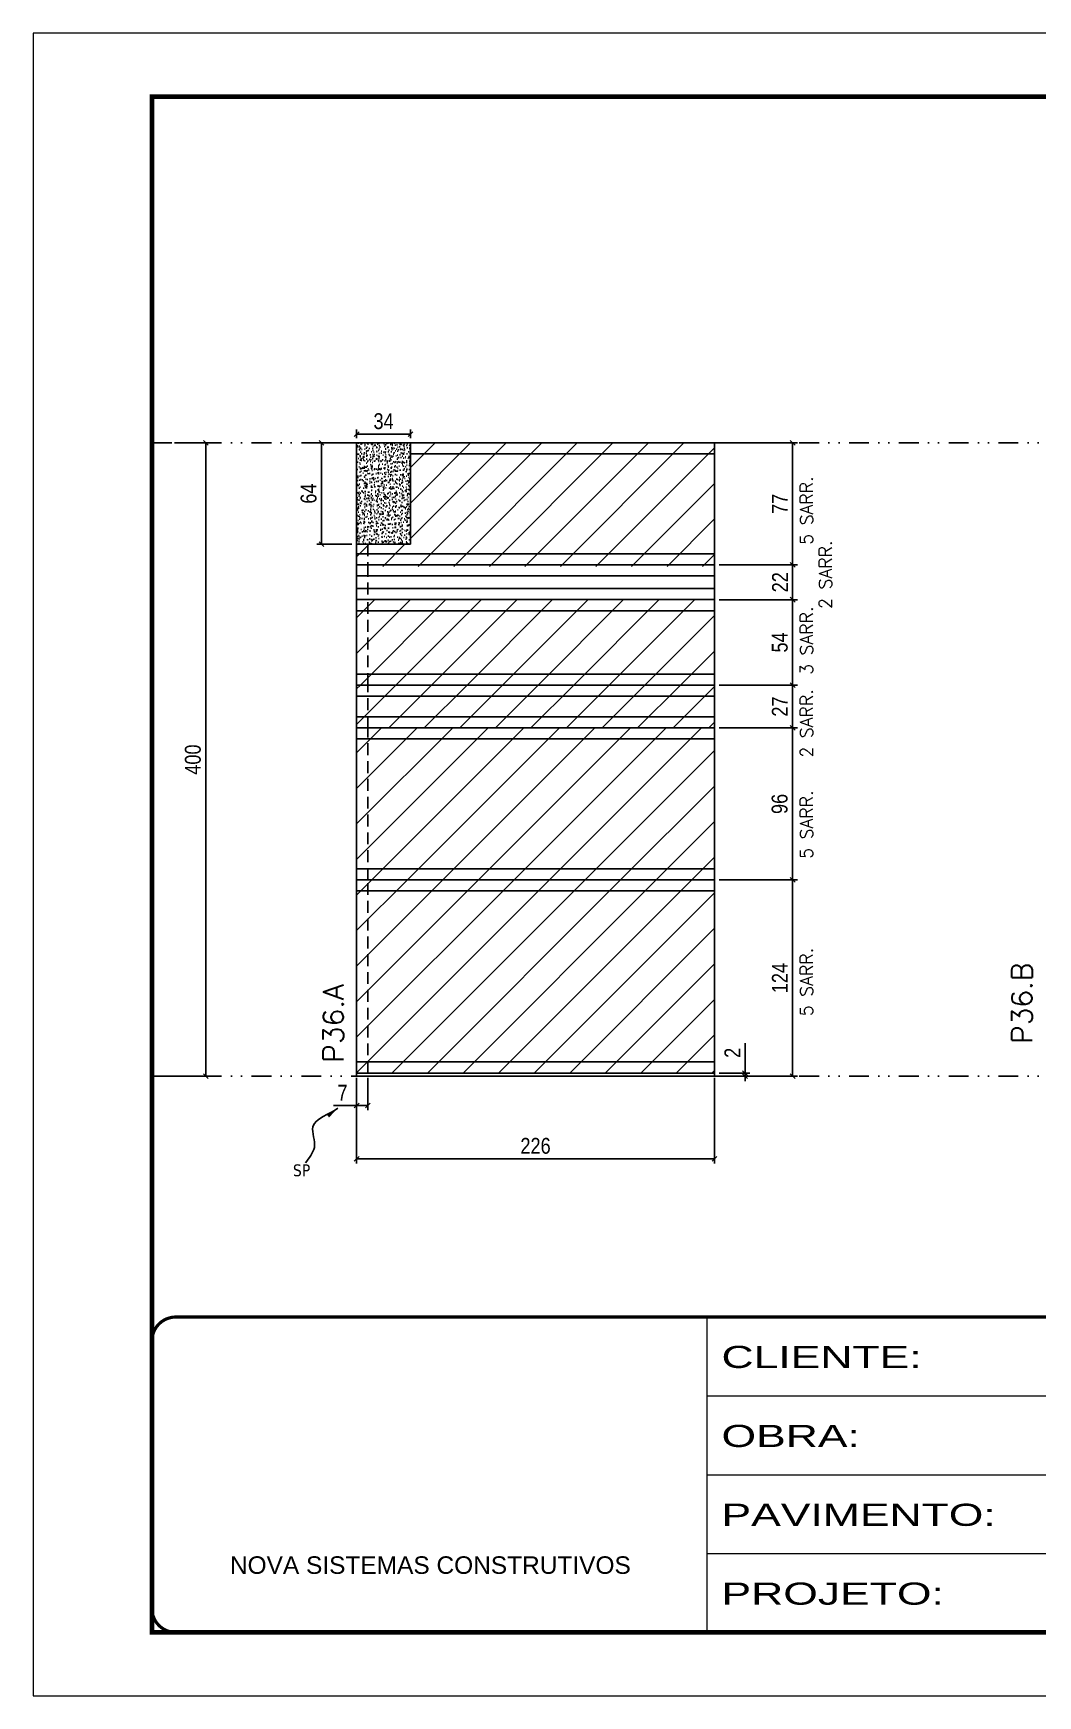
# Model space of a CAD drawing. Extents: x 28748 to 35002, y 14885 to 43501.
# Drawn here: x 28748 to 29383, y 24074 to 25124 of the extents above; entities that cross this region are included whole.
import ezdxf

# ---------------------------------------------------------------- set-up
doc = ezdxf.new("R2010")
doc.units = 0
for name, pattern in [('CONTINUO', [0]), ('DASHED', [0.75, 0.5, -0.25]), ('DIVIDE2', [0.625, 0.25, -0.125, 0, -0.125, 0, -0.125]), ('HIDDEN', [0.375, 0.25, -0.125])]:
    doc.linetypes.add(name, pattern=pattern)
for name, color, linetype in [('COTA', 241, 'Continuous'), ('Nível', 160, 'Continuous'), ('Painéis', 200, 'Continuous'), ('Romaneio', 10, 'Continuous'), ('SARR_2.2x7', 40, 'Continuous'), ('Sarrafo de Pressão', 42, 'HIDDEN'), ('texto', 7, 'Continuous')]:
    doc.layers.add(name, color=color, linetype=linetype)
for name, color, linetype, lineweight in [('Folhas', 255, 'Continuous', 9), ('Hachura', 251, 'Continuous', 9), ('SARRAFO DE PRESSAO', 251, 'DASHED', 9), ('Texto Seção', 7, 'Continuous', 15)]:
    doc.layers.add(name, color=color, linetype=linetype, lineweight=lineweight)
doc.styles.add('ARIAL', font='arial.ttf')
doc.styles.add('COTA TECNICA', font='techl___.ttf', dxfattribs={"height": 10})
doc.styles.add('COTA TECNICA-50', font='techl___.ttf', dxfattribs={"height": 10})
doc.styles.add('REGUA-120', font='ROMANS.shx', dxfattribs={"height": 15})
doc.styles.add('ROMANS', font='romans.shx')
doc.styles.get("Standard").update_dxf_attribs({"font": 'arial.ttf'})
doc.styles.add('Tecnologia', font='')
doc.styles.get('Tecnologia').set_extended_font_data('Forgotten Futurist')
doc.dimstyles.new('COTA PAINEL-50', dxfattribs={"dimtxt": 10, "dimasz": 3, "dimexe": 3, "dimexo": 3, "dimgap": 3, "dimtad": 1, "dimdec": 1, "dimzin": 12, "dimdsep": 46, "dimtxsty": 'COTA TECNICA-50', "dimblk1": 'OBLIQUE', "dimblk2": 'OBLIQUE', "dimsah": 1, "dimcen": 0.9, "dimclrd": 4, "dimclre": 4, "dimclrt": 240, "dimadec": 1, "dimazin": 3, "dimtfac": 1, "dimtdec": 1, "dimtmove": 0, "dimatfit": 3, "dimfxl": 1, "dimtolj": 1, "dimtzin": 12, "dimarcsym": 0})
doc.dimstyles.new('PAINEL', dxfattribs={"dimtxt": 10, "dimasz": 3, "dimexe": 3, "dimexo": 3, "dimgap": 3, "dimtad": 1, "dimdec": 1, "dimzin": 12, "dimdsep": 46, "dimtxsty": 'COTA TECNICA', "dimblk1": 'OBLIQUE', "dimblk2": 'OBLIQUE', "dimsah": 1, "dimcen": 0.9, "dimclrd": 4, "dimclre": 4, "dimclrt": 240, "dimadec": 1, "dimazin": 3, "dimtfac": 1, "dimtdec": 1, "dimtmove": 0, "dimatfit": 3, "dimfxl": 1, "dimtolj": 1, "dimtzin": 12, "dimarcsym": 0})
doc.dimstyles.get("Standard").update_dxf_attribs({"dimtxt": 0.18, "dimasz": 0.18, "dimexe": 0.18, "dimexo": 0.0625, "dimgap": 0.09, "dimtad": 0, "dimtih": 1, "dimtoh": 1, "dimdec": 4, "dimzin": 0, "dimdsep": 46, "dimtxsty": 'Standard', "dimcen": 0.09, "dimadec": 0, "dimazin": 0, "dimtfac": 1, "dimtdec": 4, "dimtofl": 0, "dimtmove": 0, "dimatfit": 3, "dimfxl": 1, "dimtolj": 1, "dimtzin": 0, "dimarcsym": 0})
pattern_1 = [(45, (-105043.37, -3225.212), (-11.2253202, 11.2253202), [])]

# ---------------------------------------------------------------- blocks, each defined once
blk = doc.blocks.new('9999999999')
at = {"color": 30, "linetype": 'CONTINUO'}
for p, q in [((98564.6, 34230.2), (98564.6, 34429.4)), ((98564.6, 34379.6), (99584, 34379.6)), ((98564.6, 34329.8), (99488, 34329.8)), ((98564.6, 34280), (99488, 34280))]:
    blk.add_line(p, q, dxfattribs=at)
at = {"color": 30, "linetype": 'CONTINUO', "const_width": 2}
blk.add_lwpolyline([(99584, 34230.2), (99584, 34414.4, 0.414214), (99569, 34429.4), (98229, 34429.4, 0.414214), (98214, 34414.4), (98214, 34245.2, 0.414214), (98229, 34230.2), (99584, 34230.2)], format="xyb", dxfattribs=at)
at = {"layer": 'Folhas'}
blk.add_lwpolyline([(98139, 34190.2), (99624, 34190.2), (99624, 35240.2), (98139, 35240.2)], close=True, dxfattribs=at)
at = {"layer": 'Folhas', "color": 30, "const_width": 3}
blk.add_lwpolyline([(98214, 34230.2), (99584, 34230.2), (99584, 35200.2), (98214, 35200.2)], close=True, dxfattribs=at)
at = {"color": 7, "linetype": 'Continuous', "ltscale": 5, "style": 'ARIAL'}
blk.add_text('NOVA SISTEMAS CONSTRUTIVOS', height=11.059, dxfattribs=at).set_placement((98263.2, 34267.2))
at = {"layer": 'Folhas', "color": 7, "style": 'Tecnologia', "width": 1.5}
for s, p in [('CLIENTE:', (98573.7, 34397.2)), ('OBRA:', (98573.7, 34347.3)), ('PAVIMENTO:', (98573.7, 34297.5)), ('PROJETO:', (98573.7, 34247.7))]:
    blk.add_text(s, height=14, dxfattribs=at).set_placement(p)
blk = doc.blocks.new('_Oblique')
at = {"color": 0, "linetype": 'ByBlock', "lineweight": -2}
blk.add_line((-0.5, -0.5), (0.5, 0.5), dxfattribs=at)
blk = doc.blocks.new('*D1983')
at = {"layer": 'COTA', "color": 4, "linetype": 'ByBlock', "lineweight": -2, "transparency": 16777216}
for p, q in [((28837.6, 24864.8), (28860.3, 24864.8)), ((28857.3, 24864.8), (28857.3, 24464.8)), ((28826.3, 24464.8), (28860.3, 24464.8))]:
    blk.add_line(p, q, dxfattribs=at)
at = {"layer": 'Defpoints', "color": 0, "linetype": 'ByBlock', "transparency": 16777216}
for p in [(28834.6, 24864.8), (28823.3, 24464.8), (28857.3, 24464.8)]:
    blk.add_point(p, dxfattribs=at)
at = {"layer": 'COTA', "color": 4, "linetype": 'ByBlock', "lineweight": -2, "transparency": 16777216, "xscale": 3, "yscale": 3, "zscale": 3}
for p, rotation in [((28857.3, 24864.8), 90), ((28857.3, 24464.8), 270)]:
    blk.add_blockref('_Oblique', p, dxfattribs=dict(at, rotation=rotation))
at = {"layer": 'COTA', "color": 240, "linetype": 'ByBlock', "transparency": 16777216, "insert": (28849.2, 24664.8), "char_height": 10, "attachment_point": 5, "rotation": 90, "style": 'COTA TECNICA'}
blk.add_mtext('\\A1;400', dxfattribs=at)
blk = doc.blocks.new('*D1224')
at = {"layer": 'COTA', "color": 4, "lineweight": -2, "transparency": 16777216}
for p, q in [((28952.6, 24463.8), (28952.6, 24409.7)), ((29178.6, 24463.8), (29178.6, 24409.7)), ((28952.6, 24412.7), (29178.6, 24412.7))]:
    blk.add_line(p, q, dxfattribs=at)
at = {"layer": 'Defpoints', "color": 0, "transparency": 16777216}
for p in [(28952.6, 24466.8), (29178.6, 24466.8), (29178.6, 24412.7)]:
    blk.add_point(p, dxfattribs=at)
at = {"layer": 'COTA', "color": 4, "lineweight": -2, "transparency": 16777216, "xscale": 3, "yscale": 3, "zscale": 3, "rotation": 180}
blk.add_blockref('_Oblique', (28952.6, 24412.7), dxfattribs=at)
at = {"layer": 'COTA', "color": 4, "lineweight": -2, "transparency": 16777216, "xscale": 3, "yscale": 3, "zscale": 3}
blk.add_blockref('_Oblique', (29178.6, 24412.7), dxfattribs=at)
at = {"layer": 'COTA', "color": 240, "transparency": 16777216, "insert": (29065.6, 24420.8), "char_height": 10, "attachment_point": 5, "style": 'COTA TECNICA'}
blk.add_mtext('\\A1;226', dxfattribs=at)
blk = doc.blocks.new('*D1225')
at = {"layer": 'COTA', "color": 4, "lineweight": -2, "transparency": 16777216}
for p, q in [((28952.6, 24461.8), (28952.6, 24443.3)), ((28959.6, 24463.8), (28959.6, 24443.3)), ((28952.6, 24446.3), (28937.9, 24446.3)), ((28959.6, 24446.3), (28952.6, 24446.3))]:
    blk.add_line(p, q, dxfattribs=at)
at = {"layer": 'Defpoints', "color": 0, "transparency": 16777216}
for p in [(28959.6, 24466.8), (28952.6, 24464.8), (28952.6, 24446.3)]:
    blk.add_point(p, dxfattribs=at)
at = {"layer": 'COTA', "color": 4, "lineweight": -2, "transparency": 16777216, "xscale": 3, "yscale": 3, "zscale": 3, "rotation": 180}
blk.add_blockref('_Oblique', (28952.6, 24446.3), dxfattribs=at)
at = {"layer": 'COTA', "color": 4, "lineweight": -2, "transparency": 16777216, "xscale": 3, "yscale": 3, "zscale": 3}
blk.add_blockref('_Oblique', (28959.6, 24446.3), dxfattribs=at)
at = {"layer": 'COTA', "color": 240, "transparency": 16777216, "insert": (28943.7, 24454.4), "char_height": 10, "attachment_point": 5, "style": 'COTA TECNICA-50'}
blk.add_mtext('\\A1;7', dxfattribs=at)
blk = doc.blocks.new('*D1226')
at = {"layer": 'Defpoints', "color": 0, "linetype": 'ByBlock', "transparency": 16777216}
for p in [(29178.6, 24588.8), (29228, 24588.8), (29178.6, 24464.8)]:
    blk.add_point(p, dxfattribs=at)
at = {"layer": 'Romaneio', "color": 4, "linetype": 'ByBlock', "lineweight": -2, "transparency": 16777216}
for p, q in [((29181.6, 24588.8), (29231, 24588.8)), ((29228, 24464.8), (29228, 24588.8)), ((29181.6, 24464.8), (29231, 24464.8))]:
    blk.add_line(p, q, dxfattribs=at)
at = {"layer": 'Romaneio', "color": 4, "linetype": 'ByBlock', "lineweight": -2, "transparency": 16777216, "xscale": 3, "yscale": 3, "zscale": 3}
for p, rotation in [((29228, 24588.8), 90), ((29228, 24464.8), 270)]:
    blk.add_blockref('_Oblique', p, dxfattribs=dict(at, rotation=rotation))
at = {"layer": 'Romaneio', "color": 240, "linetype": 'ByBlock', "transparency": 16777216, "insert": (29219.9, 24526.8), "char_height": 10, "attachment_point": 5, "rotation": 90, "style": 'COTA TECNICA'}
blk.add_mtext('\\A1;124', dxfattribs=at)
blk = doc.blocks.new('*D1227')
at = {"layer": 'COTA', "color": 4, "lineweight": -2, "transparency": 16777216}
for p, q in [((29197.9, 24466.8), (29197.9, 24485.6)), ((29181.6, 24466.8), (29200.9, 24466.8)), ((29197.9, 24464.8), (29197.9, 24466.8)), ((29181.6, 24464.8), (29200.9, 24464.8)), ((29197.9, 24464.8), (29197.9, 24461.8))]:
    blk.add_line(p, q, dxfattribs=at)
at = {"layer": 'Defpoints', "color": 0, "transparency": 16777216}
for p in [(29178.6, 24466.8), (29178.6, 24464.8), (29197.9, 24464.8)]:
    blk.add_point(p, dxfattribs=at)
at = {"layer": 'COTA', "color": 4, "lineweight": -2, "transparency": 16777216, "xscale": 3, "yscale": 3, "zscale": 3}
for p, rotation in [((29197.9, 24466.8), 270), ((29197.9, 24464.8), 90)]:
    blk.add_blockref('_Oblique', p, dxfattribs=dict(at, rotation=rotation))
at = {"layer": 'COTA', "color": 240, "transparency": 16777216, "insert": (29189.9, 24479.6), "char_height": 10, "attachment_point": 5, "rotation": 90, "style": 'COTA TECNICA-50'}
blk.add_mtext('\\A1;2', dxfattribs=at)
blk = doc.blocks.new('*D1984')
at = {"layer": 'COTA', "color": 4, "linetype": 'ByBlock', "lineweight": -2, "transparency": 16777216}
for p, q in [((28949.6, 24864.8), (28927.4, 24864.8)), ((28930.4, 24864.8), (28930.4, 24800.8)), ((28949.6, 24800.8), (28927.4, 24800.8))]:
    blk.add_line(p, q, dxfattribs=at)
at = {"layer": 'Defpoints', "color": 0, "linetype": 'ByBlock', "transparency": 16777216}
for p in [(28952.6, 24864.8), (28930.4, 24800.8), (28952.6, 24800.8)]:
    blk.add_point(p, dxfattribs=at)
at = {"layer": 'COTA', "color": 4, "linetype": 'ByBlock', "lineweight": -2, "transparency": 16777216, "xscale": 3, "yscale": 3, "zscale": 3}
for p, rotation in [((28930.4, 24864.8), 90), ((28930.4, 24800.8), 270)]:
    blk.add_blockref('_Oblique', p, dxfattribs=dict(at, rotation=rotation))
at = {"layer": 'COTA', "color": 240, "linetype": 'ByBlock', "transparency": 16777216, "insert": (28922.3, 24832.8), "char_height": 10, "attachment_point": 5, "rotation": 90, "style": 'COTA TECNICA'}
blk.add_mtext('\\A1;64', dxfattribs=at)
blk = doc.blocks.new('*D2011')
at = {"layer": 'COTA', "color": 4, "linetype": 'ByBlock', "lineweight": -2, "transparency": 16777216}
for p, q in [((29181.6, 24684.8), (29231, 24684.8)), ((29228, 24588.8), (29228, 24684.8)), ((29181.6, 24588.8), (29231, 24588.8))]:
    blk.add_line(p, q, dxfattribs=at)
at = {"layer": 'Defpoints', "color": 0, "linetype": 'ByBlock', "transparency": 16777216}
for p in [(29178.6, 24684.8), (29228, 24684.8), (29178.6, 24588.8)]:
    blk.add_point(p, dxfattribs=at)
at = {"layer": 'COTA', "color": 4, "linetype": 'ByBlock', "lineweight": -2, "transparency": 16777216, "xscale": 3, "yscale": 3, "zscale": 3}
for p, rotation in [((29228, 24684.8), 90), ((29228, 24588.8), 270)]:
    blk.add_blockref('_Oblique', p, dxfattribs=dict(at, rotation=rotation))
at = {"layer": 'COTA', "color": 240, "linetype": 'ByBlock', "transparency": 16777216, "insert": (29219.8, 24636.8), "char_height": 10, "attachment_point": 5, "rotation": 90, "style": 'COTA TECNICA'}
blk.add_mtext('\\A1;96', dxfattribs=at)
blk = doc.blocks.new('*D1958')
at = {"layer": 'COTA', "color": 4, "linetype": 'ByBlock', "lineweight": -2, "transparency": 16777216}
for p, q in [((29181.6, 24864.8), (29231, 24864.8)), ((29228, 24787.8), (29228, 24864.8)), ((29181.6, 24787.8), (29231, 24787.8))]:
    blk.add_line(p, q, dxfattribs=at)
at = {"layer": 'Defpoints', "color": 0, "linetype": 'ByBlock', "transparency": 16777216}
for p in [(29178.6, 24864.8), (29228, 24864.8), (29178.6, 24787.8)]:
    blk.add_point(p, dxfattribs=at)
at = {"layer": 'COTA', "color": 4, "linetype": 'ByBlock', "lineweight": -2, "transparency": 16777216, "xscale": 3, "yscale": 3, "zscale": 3}
for p, rotation in [((29228, 24864.8), 90), ((29228, 24787.8), 270)]:
    blk.add_blockref('_Oblique', p, dxfattribs=dict(at, rotation=rotation))
at = {"layer": 'COTA', "color": 240, "linetype": 'ByBlock', "transparency": 16777216, "insert": (29219.9, 24826.3), "char_height": 10, "attachment_point": 5, "rotation": 90, "style": 'COTA TECNICA'}
blk.add_mtext('\\A1;77', dxfattribs=at)
blk = doc.blocks.new('*D1217')
at = {"layer": 'COTA', "color": 4, "linetype": 'ByBlock', "lineweight": -2, "transparency": 16777216}
for p, q in [((28952.6, 24867.8), (28952.6, 24873.3)), ((28952.6, 24870.3), (28986.6, 24870.3)), ((28986.6, 24867.8), (28986.6, 24873.3))]:
    blk.add_line(p, q, dxfattribs=at)
at = {"layer": 'Defpoints', "color": 0, "linetype": 'ByBlock', "transparency": 16777216}
for p in [(28952.6, 24864.8), (28986.6, 24870.3), (28986.6, 24864.8)]:
    blk.add_point(p, dxfattribs=at)
at = {"layer": 'COTA', "color": 4, "linetype": 'ByBlock', "lineweight": -2, "transparency": 16777216, "xscale": 3, "yscale": 3, "zscale": 3, "rotation": 180}
blk.add_blockref('_Oblique', (28952.6, 24870.3), dxfattribs=at)
at = {"layer": 'COTA', "color": 4, "linetype": 'ByBlock', "lineweight": -2, "transparency": 16777216, "xscale": 3, "yscale": 3, "zscale": 3}
blk.add_blockref('_Oblique', (28986.6, 24870.3), dxfattribs=at)
at = {"layer": 'COTA', "color": 240, "linetype": 'ByBlock', "transparency": 16777216, "insert": (28969.6, 24878.5), "char_height": 10, "attachment_point": 5, "style": 'COTA TECNICA'}
blk.add_mtext('\\A1;34', dxfattribs=at)
blk = doc.blocks.new('*D2137')
at = {"layer": 'COTA', "color": 4, "lineweight": -2, "transparency": 16777216}
for p, q in [((29181.6, 24711.8), (29231, 24711.8)), ((29228, 24684.8), (29228, 24711.8)), ((29181.6, 24684.8), (29231, 24684.8))]:
    blk.add_line(p, q, dxfattribs=at)
at = {"layer": 'Defpoints', "color": 0, "transparency": 16777216}
for p in [(29178.6, 24711.8), (29228, 24711.8), (29178.6, 24684.8)]:
    blk.add_point(p, dxfattribs=at)
at = {"layer": 'COTA', "color": 4, "lineweight": -2, "transparency": 16777216, "xscale": 3, "yscale": 3, "zscale": 3}
for p, rotation in [((29228, 24711.8), 90), ((29228, 24684.8), 270)]:
    blk.add_blockref('_Oblique', p, dxfattribs=dict(at, rotation=rotation))
at = {"layer": 'COTA', "color": 240, "transparency": 16777216, "insert": (29219.9, 24698.3), "char_height": 10, "attachment_point": 5, "rotation": 90, "style": 'COTA TECNICA'}
blk.add_mtext('\\A1;27', dxfattribs=at)
blk = doc.blocks.new('*D2343')
at = {"layer": 'COTA', "color": 4, "lineweight": -2, "transparency": 16777216}
for p, q in [((29181.6, 24765.8), (29231, 24765.8)), ((29228, 24711.8), (29228, 24765.8)), ((29181.6, 24711.8), (29231, 24711.8))]:
    blk.add_line(p, q, dxfattribs=at)
at = {"layer": 'Defpoints', "color": 0, "transparency": 16777216}
for p in [(29178.6, 24765.8), (29228, 24765.8), (29178.6, 24711.8)]:
    blk.add_point(p, dxfattribs=at)
at = {"layer": 'COTA', "color": 4, "lineweight": -2, "transparency": 16777216, "xscale": 3, "yscale": 3, "zscale": 3}
for p, rotation in [((29228, 24765.8), 90), ((29228, 24711.8), 270)]:
    blk.add_blockref('_Oblique', p, dxfattribs=dict(at, rotation=rotation))
at = {"layer": 'COTA', "color": 240, "transparency": 16777216, "insert": (29219.9, 24738.8), "char_height": 10, "attachment_point": 5, "rotation": 90, "style": 'COTA TECNICA'}
blk.add_mtext('\\A1;54', dxfattribs=at)
blk = doc.blocks.new('*D2484')
at = {"layer": 'COTA', "color": 4, "lineweight": -2, "transparency": 16777216}
for p, q in [((29181.6, 24787.8), (29231, 24787.8)), ((29228, 24765.8), (29228, 24787.8)), ((29181.6, 24765.8), (29231, 24765.8))]:
    blk.add_line(p, q, dxfattribs=at)
at = {"layer": 'Defpoints', "color": 0, "transparency": 16777216}
for p in [(29178.6, 24787.8), (29228, 24787.8), (29178.6, 24765.8)]:
    blk.add_point(p, dxfattribs=at)
at = {"layer": 'COTA', "color": 4, "lineweight": -2, "transparency": 16777216, "xscale": 3, "yscale": 3, "zscale": 3}
for p, rotation in [((29228, 24787.8), 90), ((29228, 24765.8), 270)]:
    blk.add_blockref('_Oblique', p, dxfattribs=dict(at, rotation=rotation))
at = {"layer": 'COTA', "color": 240, "transparency": 16777216, "insert": (29220, 24776.8), "char_height": 10, "attachment_point": 5, "rotation": 90, "style": 'COTA TECNICA'}
blk.add_mtext('\\A1;22', dxfattribs=at)

msp = doc.modelspace()

# ---------------------------------------------------------------- hatches: boundary and pattern name
at = {"layer": 'COTA', "linetype": 'ByBlock'}
h = msp.add_hatch(dxfattribs=at)
h.set_pattern_fill('AR-CONC', color=256, scale=0.03)
h.set_pattern_definition([(50, (-103471.8695, -5464.362), (5.46554007, -0.47817257), [0.5715, -6.2865]), (355, (-103471.8695, -5464.362), (-1.05730264, 5.73170536), [0.4572, -5.02921753]), (100.4514447, (-103471.414, -5464.402), (4.40823741, 5.25353256), [0.48570026, -5.34270734]), (46.1842, (-103471.8695, -5462.838), (8.13237123, -1.26126984), [0.85725, -9.42975]), (96.6355576, (-103471.192, -5462.943), (7.122124, 7.42278374), [0.7285507, -8.01406824]), (351.184151, (-103471.8695, -5462.838), (7.122124, 7.42278374), [0.685799, -7.54379196]), (21, (-103471.1075, -5463.219), (4.54843174, -3.06795595), [0.5715, -6.2865]), (326, (-103471.1075, -5463.219), (1.85406085, 5.52563898), [0.4572, -5.0292]), (71.451445, (-103470.7285, -5463.475), (6.40249258, 2.45768307), [0.48570026, -5.34269813]), (37.5, (-103471.8695, -5464.362), (0.092658098, 2.536651166), [0, -4.96824, 0, -5.1054, 0, -5.04825]), (7.5, (-103471.8695, -5464.362), (2.004589875, 3.005417245), [0, -2.91084, 0, -4.85394, 0, -1.92405]), (327.5, (-103473.5688, -5464.362), (4.067717855, -0.17186232), [0, -1.905, 0, -5.9436, 0, -7.8867]), (317.5, (-103474.3308, -5464.362), (4.44387544, 0.76279473), [0, -2.4765, 0, -3.94716, 0, -5.6007])])
h.paths.add_polyline_path([(28952.6, 24800.83), (28986.6, 24800.83), (28986.6, 24864.83), (28952.6, 24864.83)])
at = {"layer": 'Hachura'}
h = msp.add_hatch(dxfattribs=at)
h.set_pattern_fill('ANSI31', color=256, scale=5)
h.set_pattern_definition([(45, (22615.809, 35608.31), (-11.22532, 11.22532), [])])
h.paths.add_polyline_path([(28986.6, 24864.83), (28986.6, 24800.83), (28952.6, 24800.83), (28952.6, 24786.83), (29178.6, 24786.83), (29178.6, 24864.83)])
h = msp.add_hatch(dxfattribs=at)
h.set_pattern_fill('ANSI31', color=256, scale=5)
h.paths.add_polyline_path([(29178.6, 24765.83), (28952.6, 24765.83), (28952.6, 24711.83), (29178.6, 24711.83)])
h = msp.add_hatch(dxfattribs=at)
h.set_pattern_fill('ANSI31', color=256, scale=5)
h.paths.add_polyline_path([(29178.6, 24711.83), (28952.6, 24711.83), (28952.6, 24684.83), (29178.6, 24684.83)])
at = {"layer": 'Hachura', "linetype": 'ByBlock'}
h = msp.add_hatch(dxfattribs=at)
h.set_pattern_fill('ANSI31', color=256, scale=5)
h.set_pattern_definition(pattern_1)
h.paths.add_polyline_path([(28952.6, 24684.83), (28952.6, 24588.83), (29178.6, 24588.83), (29178.6, 24684.83)])
h = msp.add_hatch(dxfattribs=at)
h.set_pattern_fill('ANSI31', color=256, scale=5)
h.set_pattern_definition(pattern_1)
h.paths.add_polyline_path([(29178.6, 24466.83), (29178.6, 24588.83), (28952.6, 24588.83), (28952.6, 24466.83)])

# ---------------------------------------------------------------- linework, layer by layer
at = {"layer": 'COTA', "linetype": 'ByBlock'}
for p, q in [((28952.6, 24864.83), (28952.6, 24800.83)), ((28986.6, 24864.83), (28952.6, 24864.83))]:
    msp.add_line(p, q, dxfattribs=at)
at = {"layer": 'Nível', "color": 4, "linetype": 'DIVIDE2', "ltscale": 50}
for p, q in [((28823.34, 24864.83), (30177.63, 24864.83)), ((28823.34, 24464.83), (30177.63, 24464.83))]:
    msp.add_line(p, q, dxfattribs=at)
at = {"layer": 'Painéis', "linetype": 'ByBlock'}
for p, q in [((28986.6, 24864.83), (28986.6, 24800.83)), ((29178.6, 24864.83), (28986.6, 24864.83)), ((29178.6, 24864.83), (29178.6, 24787.83)), ((28952.6, 24787.83), (29178.6, 24787.83)), ((28952.6, 24711.83), (28952.6, 24464.83)), ((29178.6, 24711.83), (29178.6, 24464.83)), ((28952.6, 24588.83), (29178.6, 24588.83)), ((28952.6, 24466.83), (29178.6, 24466.83)), ((28952.6, 24464.83), (29178.6, 24464.83))]:
    msp.add_line(p, q, dxfattribs=at)
at = {"layer": 'Painéis'}
for p, q in [((28952.6, 24800.83), (28952.6, 24787.83)), ((28952.6, 24800.83), (28986.6, 24800.83)), ((28952.6, 24787.83), (29178.6, 24787.83)), ((28952.6, 24765.83), (28952.6, 24787.83)), ((29178.6, 24765.83), (29178.6, 24787.83)), ((28952.6, 24711.83), (28952.6, 24765.83)), ((28952.6, 24765.83), (29178.6, 24765.83)), ((29178.6, 24765.83), (29178.6, 24711.83)), ((28952.6, 24711.83), (29178.6, 24711.83)), ((28952.6, 24684.83), (29178.6, 24684.83))]:
    msp.add_line(p, q, dxfattribs=at)
at = {"layer": 'SARR_2.2x7'}
for p, q in [((29178.6, 24857.83), (28986.6, 24857.83)), ((29178.6, 24794.83), (28952.6, 24794.83)), ((28952.6, 24780.83), (29178.6, 24780.83)), ((28952.6, 24772.83), (29178.6, 24772.83)), ((28952.6, 24758.83), (29178.6, 24758.83)), ((28952.6, 24718.83), (29178.6, 24718.83)), ((28952.6, 24704.83), (29178.6, 24704.83)), ((28952.6, 24691.83), (29178.6, 24691.83)), ((28952.6, 24677.83), (29178.6, 24677.83)), ((28952.6, 24595.83), (29178.6, 24595.83)), ((28952.6, 24581.83), (29178.6, 24581.83)), ((28952.6, 24473.83), (29178.6, 24473.83))]:
    msp.add_line(p, q, dxfattribs=at)
at = {"layer": 'Sarrafo de Pressão', "ltscale": 30}
for p, q in [((28958.6, 24864.83), (28958.6, 24864.83)), ((28959.6, 24800.83), (28959.6, 24787.83)), ((28959.6, 24787.83), (28959.6, 24765.83)), ((28959.6, 24711.83), (28959.6, 24765.83)), ((28959.6, 24684.83), (28959.6, 24711.83)), ((28959.6, 24588.83), (28959.6, 24684.83)), ((28959.6, 24466.83), (28959.6, 24588.83))]:
    msp.add_line(p, q, dxfattribs=at)

# ---------------------------------------------------------------- block references
at = {"layer": 'SARRAFO DE PRESSAO', "color": 6, "linetype": 'ByBlock'}
msp.add_blockref('9999999999', (-69390.64, -10116.66), dxfattribs=at)

# ---------------------------------------------------------------- texts
at = {"layer": 'texto', "color": 0, "insert": (28917.82, 24405.33), "char_height": 7.5, "attachment_point": 5}
msp.add_mtext('{\\fTahoma|b0|i0|c0|p34;\\C4;SP}', dxfattribs=at)
at = {"layer": 'Texto Seção', "linetype": 'Continuous', "style": 'ROMANS'}
for s, p in [('5 SARR.', (29240.75, 24800.49)), ('2 SARR.', (29252.65, 24759.97)), ('3 SARR.', (29240.75, 24718.3)), ('2 SARR.', (29240.75, 24666.05)), ('5 SARR.', (29240.75, 24602.14)), ('5 SARR.', (29240.75, 24502.74))]:
    msp.add_text(s, height=8, rotation=90, dxfattribs=at).set_placement(p)
at = {"layer": 'Texto Seção', "style": 'REGUA-120'}
msp.add_text('P36.A', height=13, rotation=90, dxfattribs=at).set_placement((28944.38, 24473.46))
at = {"layer": 'Texto Seção', "insert": (29379.33, 24485.29), "char_height": 13, "width": 285.3299, "attachment_point": 7, "rotation": 90, "style": 'REGUA-120'}
msp.add_mtext('P36.B', dxfattribs=at)

# ---------------------------------------------------------------- dimensions: what is measured, and where the dimension line sits
at = {"layer": 'COTA', "linetype": 'ByBlock'}
dim = msp.add_linear_dim(base=(28986.6, 24870.27), p1=(28952.6, 24864.83), p2=(28986.6, 24864.83), dimstyle='PAINEL', dxfattribs=at)
dim.commit()
dim.dimension.update_dxf_attribs({"geometry": '*D1217', "text_midpoint": (28969.6, 24878.49)})
for base, p1, p2, picture, middle in [((28857.34, 24464.83), (28834.63, 24864.83), (28823.34, 24464.83), '*D1983', (28849.24, 24664.83)), ((28930.38, 24800.83), (28952.6, 24864.83), (28952.6, 24800.83), '*D1984', (28922.28, 24832.83)), ((29227.97, 24864.83), (29178.6, 24787.83), (29178.6, 24864.83), '*D1958', (29219.89, 24826.33)), ((29227.97, 24684.83), (29178.6, 24588.83), (29178.6, 24684.83), '*D2011', (29219.83, 24636.83))]:
    dim = msp.add_linear_dim(base=base, p1=p1, p2=p2, angle=90, dimstyle='PAINEL', dxfattribs=at)
    dim.commit()
    dim.dimension.update_dxf_attribs({"geometry": picture, "text_midpoint": middle})
at = {"layer": 'COTA'}
for base, p1, p2, dimstyle, picture, middle in [((29227.97, 24787.83), (29178.6, 24765.83), (29178.6, 24787.83), 'PAINEL', '*D2484', (29227.97, 24776.83)), ((29197.86, 24464.83), (29178.6, 24466.83), (29178.6, 24464.83), 'COTA PAINEL-50', '*D1227', (29197.86, 24479.57))]:
    dim = msp.add_linear_dim(base=base, p1=p1, p2=p2, angle=90, dimstyle=dimstyle, dxfattribs=at)
    dim.commit()
    dim.dimension.update_dxf_attribs({"geometry": picture, "text_midpoint": middle, "dimtype": 160})
for base, p1, p2, angle, dimstyle, picture, middle in [((29227.97, 24765.83), (29178.6, 24711.83), (29178.6, 24765.83), 90, 'PAINEL', '*D2343', (29219.86, 24738.83)), ((29227.97, 24711.83), (29178.6, 24684.83), (29178.6, 24711.83), 90, 'PAINEL', '*D2137', (29219.89, 24698.33)), ((28952.6, 24446.32), (28959.6, 24466.83), (28952.6, 24464.83), 180, 'COTA PAINEL-50', '*D1225', (28943.73, 24454.39))]:
    dim = msp.add_linear_dim(base=base, p1=p1, p2=p2, angle=angle, dimstyle=dimstyle, dxfattribs=at)
    dim.commit()
    dim.dimension.update_dxf_attribs({"geometry": picture, "text_midpoint": middle})
dim = msp.add_linear_dim(base=(29178.6, 24412.65), p1=(28952.6, 24466.83), p2=(29178.6, 24466.83), dimstyle='PAINEL', override={"dimarcsym": 2}, dxfattribs=at)
dim.commit()
dim.dimension.update_dxf_attribs({"geometry": '*D1224', "text_midpoint": (29065.6, 24420.75)})
at = {"layer": 'Romaneio', "linetype": 'ByBlock'}
dim = msp.add_aligned_dim(p1=(29178.6, 24464.83), p2=(29178.6, 24588.83), distance=-49.37, dimstyle='PAINEL', dxfattribs=at)
dim.commit()
dim.dimension.update_dxf_attribs({"geometry": '*D1226', "text_midpoint": (29219.89, 24526.83)})

# ---------------------------------------------------------------- leaders
at = {"layer": 'COTA', "path_type": 1}
msp.add_leader([(28940.77, 24444.65), (28924.98, 24432.81), (28925.91, 24419.8), (28920.36, 24410.02)], dimstyle='Standard', override={"dimasz": 8}, dxfattribs=at)

doc.saveas('drawing.dxf')
